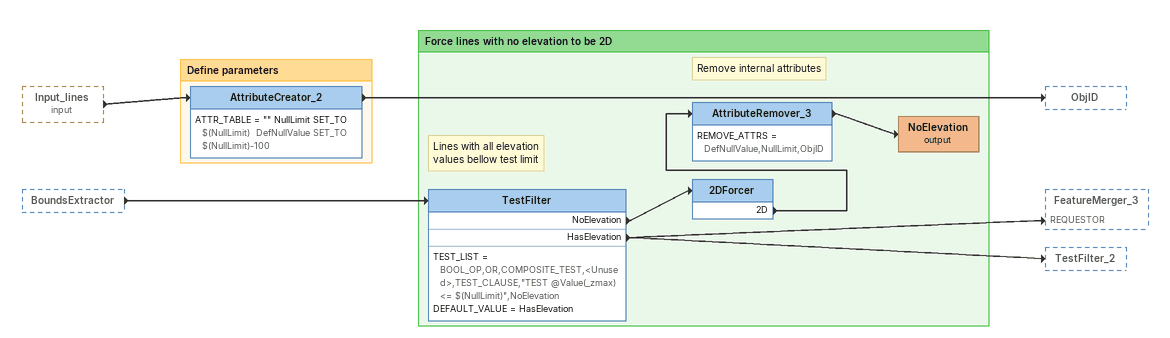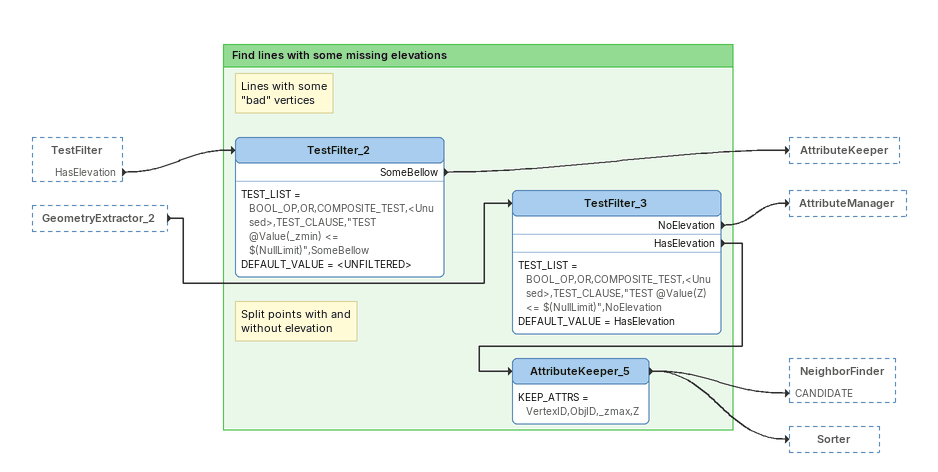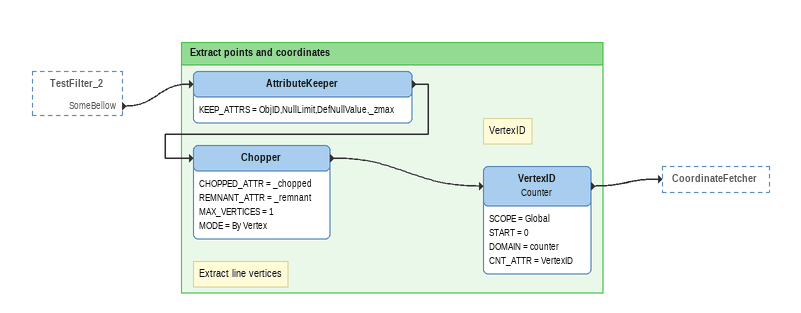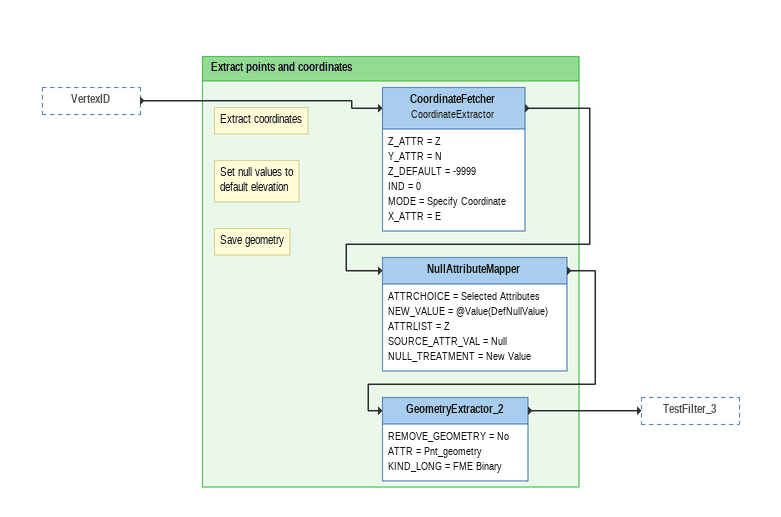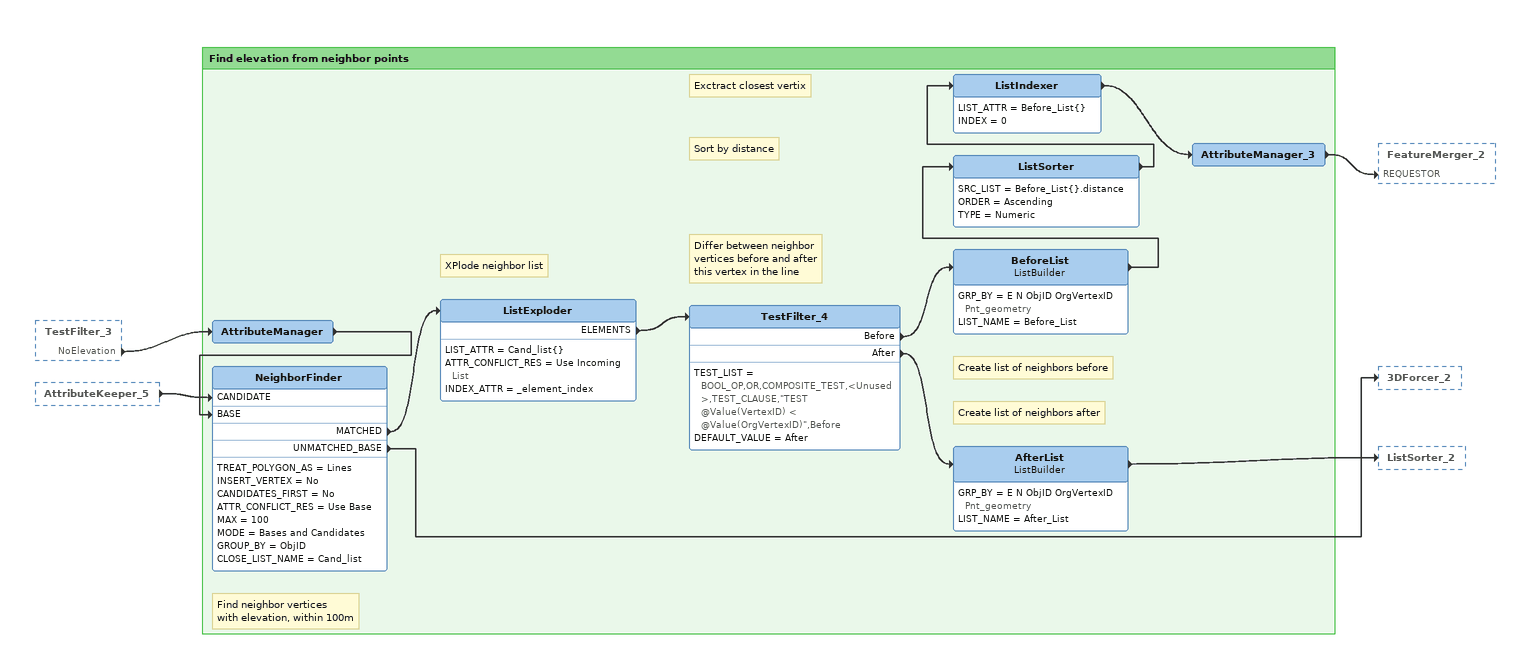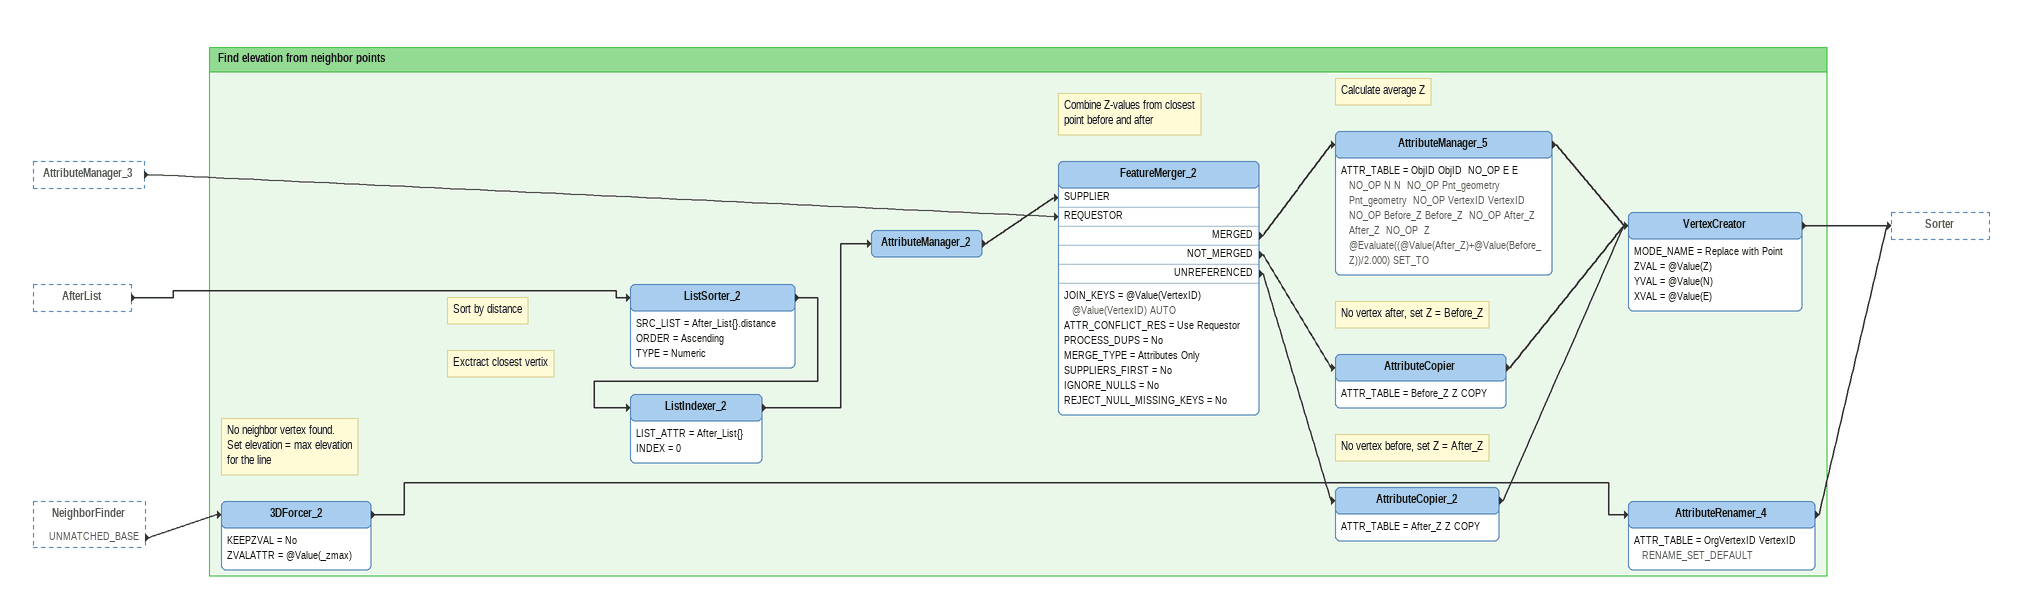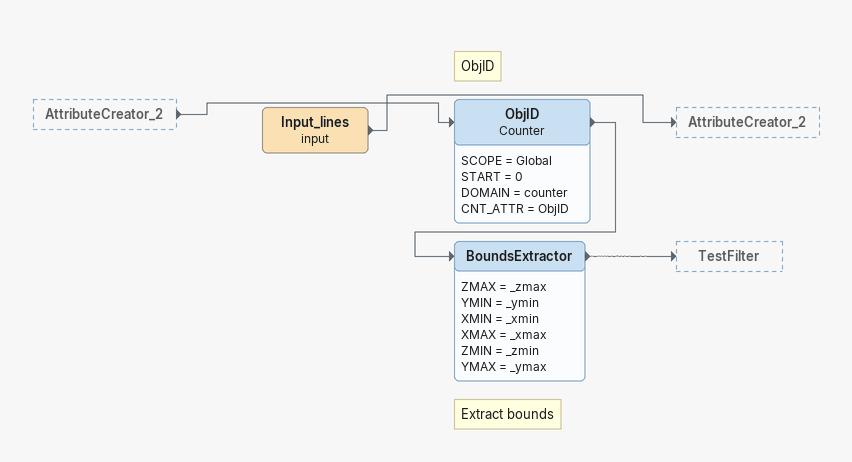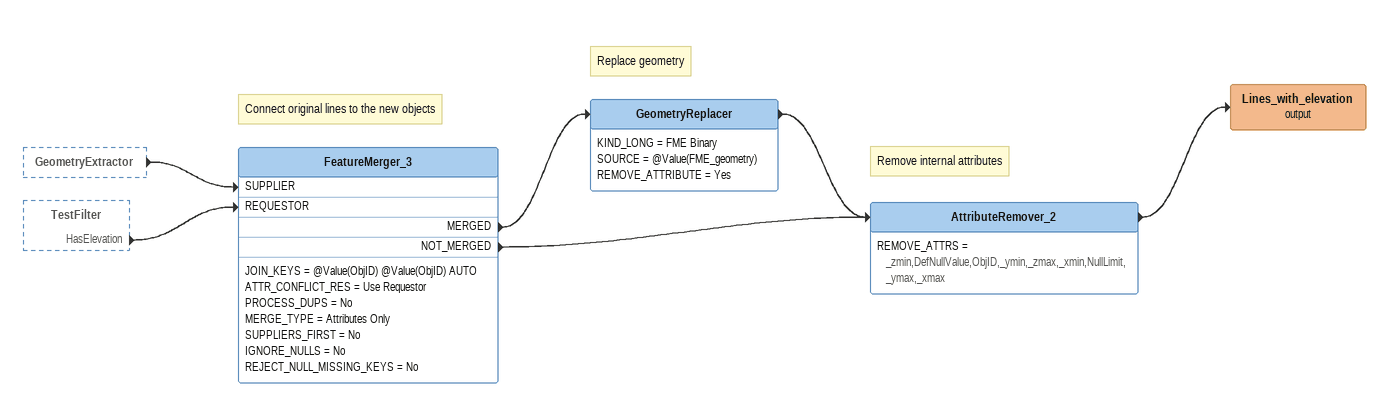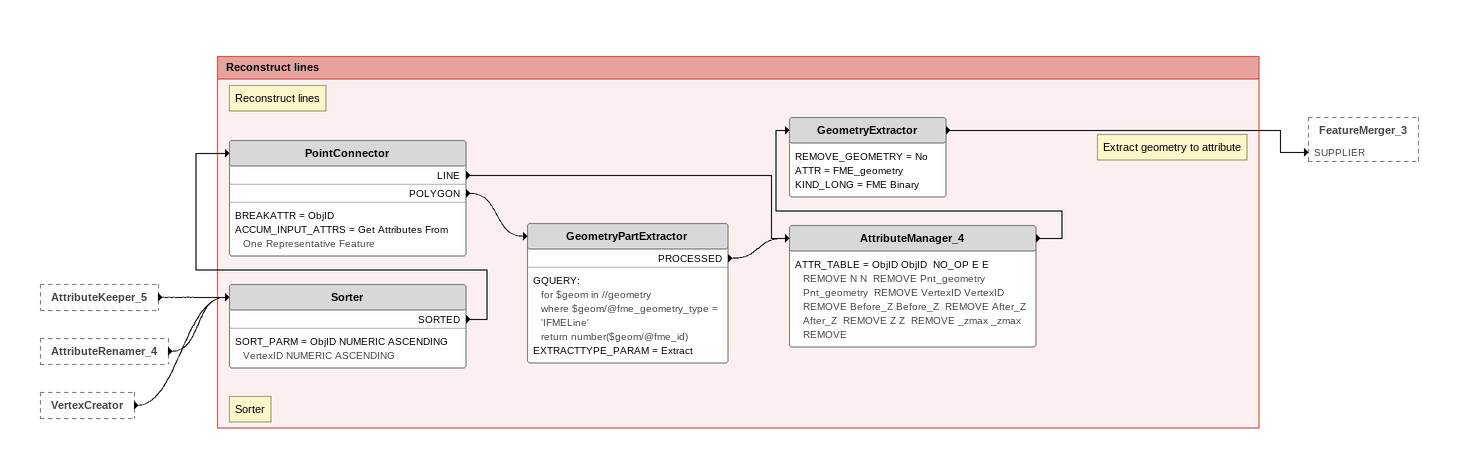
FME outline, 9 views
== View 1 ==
Input_lines (input) [outside]
    -> AttributeCreator_2
BoundsExtractor [outside]
    -> TestFilter

Bookmark: Define parameters
AttributeCreator_2
    ATTR_TABLE = "" NullLimit SET_TO $(NullLimit)  DefNullValue SET_TO $(NullLimit)-100
    -> ObjID

Bookmark: Force lines with no elevation to be 2D
Note: Lines with all elevation / values bellow test limit
TestFilter
    TEST_LIST = BOOL_OP,OR,COMPOSITE_TEST,<Unused>,TEST_CLAUSE,"TEST @Value(_zmax) <= $(NullLimit)",NoElevation
    DEFAULT_VALUE = HasElevation
    NoElevation -> 2DForcer
    HasElevation -> FeatureMerger_3 [REQUESTOR]
    HasElevation -> TestFilter_2
2DForcer
    2D -> AttributeRemover_3
Note: Remove internal attributes
AttributeRemover_3
    REMOVE_ATTRS = DefNullValue,NullLimit,ObjID
    -> NoElevation (output)
NoElevation (output)

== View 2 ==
TestFilter [outside]
    HasElevation -> TestFilter_2
GeometryExtractor_2 [outside]
    -> TestFilter_3

Bookmark: Find lines with some missing elevations
Note: Lines with some / "bad" vertices
TestFilter_2
    TEST_LIST = BOOL_OP,OR,COMPOSITE_TEST,<Unused>,TEST_CLAUSE,"TEST @Value(_zmin) <= $(NullLimit)",SomeBellow
    DEFAULT_VALUE = <UNFILTERED>
    SomeBellow -> AttributeKeeper
Note: Split points with and / without elevation
TestFilter_3
    TEST_LIST = BOOL_OP,OR,COMPOSITE_TEST,<Unused>,TEST_CLAUSE,"TEST @Value(Z) <= $(NullLimit)",NoElevation
    DEFAULT_VALUE = HasElevation
    NoElevation -> AttributeManager
    HasElevation -> AttributeKeeper_5
AttributeKeeper_5
    KEEP_ATTRS = VertexID,ObjID,_zmax,Z
    -> NeighborFinder [CANDIDATE]
    -> Sorter

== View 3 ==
TestFilter_2 [outside]
    SomeBellow -> AttributeKeeper

Bookmark: Extract points and coordinates
AttributeKeeper
    KEEP_ATTRS = ObjID,NullLimit,DefNullValue,_zmax
    -> Chopper
Note: Extract line vertices
Chopper
    CHOPPED_ATTR = _chopped
    REMNANT_ATTR = _remnant
    MAX_VERTICES = 1
    MODE = By Vertex
    -> VertexID
Note: VertexID
VertexID: Counter
    SCOPE = Global
    START = 0
    DOMAIN = counter
    CNT_ATTR = VertexID
    -> CoordinateFetcher

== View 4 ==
VertexID [outside]
    -> CoordinateFetcher

Bookmark: Extract points and coordinates
Note: Extract coordinates
CoordinateFetcher: CoordinateExtractor
    Z_ATTR = Z
    Y_ATTR = N
    Z_DEFAULT = -9999
    IND = 0
    MODE = Specify Coordinate
    X_ATTR = E
    -> NullAttributeMapper
Note: Set null values to / default elevation
NullAttributeMapper
    ATTRCHOICE = Selected Attributes
    NEW_VALUE = @Value(DefNullValue)
    ATTRLIST = Z
    SOURCE_ATTR_VAL = Null
    NULL_TREATMENT = New Value
    -> GeometryExtractor_2
Note: Save geometry
GeometryExtractor_2
    REMOVE_GEOMETRY = No
    ATTR = Pnt_geometry
    KIND_LONG = FME Binary
    -> TestFilter_3

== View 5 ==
TestFilter_3 [outside]
    NoElevation -> AttributeManager
AttributeKeeper_5 [outside]
    -> NeighborFinder [CANDIDATE]

Bookmark: Find elevation from neighbor points
AttributeManager
    -> NeighborFinder [BASE]
Note: Find neighbor vertices / with elevation, within 100m
NeighborFinder
    TREAT_POLYGON_AS = Lines
    INSERT_VERTEX = No
    CANDIDATES_FIRST = No
    ATTR_CONFLICT_RES = Use Base
    MAX = 100
    MODE = Bases and Candidates
    GROUP_BY = ObjID
    CLOSE_LIST_NAME = Cand_list
    MATCHED -> ListExploder
    UNMATCHED_BASE -> 3DForcer_2
Note: XPlode neighbor list
ListExploder
    LIST_ATTR = Cand_list{}
    ATTR_CONFLICT_RES = Use Incoming List
    INDEX_ATTR = _element_index
    ELEMENTS -> TestFilter_4
Note: Differ between neighbor / vertices before and after / this vertex in the line
TestFilter_4
    TEST_LIST = BOOL_OP,OR,COMPOSITE_TEST,<Unused>,TEST_CLAUSE,"TEST @Value(VertexID) < @Value(OrgVertexID)",Before
    DEFAULT_VALUE = After
    Before -> BeforeList
    After -> AfterList
Note: Create list of neighbors before
BeforeList: ListBuilder
    GRP_BY = E N ObjID OrgVertexID Pnt_geometry
    LIST_NAME = Before_List
    -> ListSorter
Note: Sort by distance
ListSorter
    SRC_LIST = Before_List{}.distance
    ORDER = Ascending
    TYPE = Numeric
    -> ListIndexer
Note: Exctract closest vertix
ListIndexer
    LIST_ATTR = Before_List{}
    INDEX = 0
    -> AttributeManager_3
AttributeManager_3
    -> FeatureMerger_2 [REQUESTOR]
Note: Create list of neighbors after
AfterList: ListBuilder
    GRP_BY = E N ObjID OrgVertexID Pnt_geometry
    LIST_NAME = After_List
    -> ListSorter_2

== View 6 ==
AttributeManager_3 [outside]
    -> FeatureMerger_2 [REQUESTOR]
AfterList [outside]
    -> ListSorter_2
NeighborFinder [outside]
    UNMATCHED_BASE -> 3DForcer_2

Bookmark: Find elevation from neighbor points
Note: Sort by distance
ListSorter_2
    SRC_LIST = After_List{}.distance
    ORDER = Ascending
    TYPE = Numeric
    -> ListIndexer_2
Note: Exctract closest vertix
ListIndexer_2
    LIST_ATTR = After_List{}
    INDEX = 0
    -> AttributeManager_2
AttributeManager_2
    -> FeatureMerger_2 [SUPPLIER]
Note: Combine Z-values from closest / point before and after
FeatureMerger_2
    JOIN_KEYS = @Value(VertexID) @Value(VertexID) AUTO
    ATTR_CONFLICT_RES = Use Requestor
    PROCESS_DUPS = No
    MERGE_TYPE = Attributes Only
    SUPPLIERS_FIRST = No
    IGNORE_NULLS = No
    REJECT_NULL_MISSING_KEYS = No
    MERGED -> AttributeManager_5
    NOT_MERGED -> AttributeCopier
    UNREFERENCED -> AttributeCopier_2
Note: Calculate average Z
AttributeManager_5
    ATTR_TABLE = ObjID ObjID  NO_OP E E  NO_OP N N  NO_OP Pnt_geometry Pnt_geometry  NO_OP VertexID VertexID  NO_OP Before_Z Before_Z  NO_OP After_Z After_Z  NO_OP  Z @Evaluate((@Value(After_Z)+@Value(Before_Z))/2.000) SET_TO
    -> VertexCreator
Note: No vertex after, set Z = Before_Z
AttributeCopier
    ATTR_TABLE = Before_Z Z COPY
    -> VertexCreator
Note: No vertex before, set Z = After_Z
AttributeCopier_2
    ATTR_TABLE = After_Z Z COPY
    -> VertexCreator
VertexCreator
    MODE_NAME = Replace with Point
    ZVAL = @Value(Z)
    YVAL = @Value(N)
    XVAL = @Value(E)
    -> Sorter
Note: No neighbor vertex found. / Set elevation = max elevation / for the line
3DForcer_2
    KEEPZVAL = No
    ZVALATTR = @Value(_zmax)
    -> AttributeRenamer_4
AttributeRenamer_4
    ATTR_TABLE = OrgVertexID VertexID RENAME_SET_DEFAULT
    -> Sorter

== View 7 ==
AttributeCreator_2 [outside]
    -> ObjID
Input_lines (input)
    -> AttributeCreator_2
Note: ObjID
ObjID: Counter
    SCOPE = Global
    START = 0
    DOMAIN = counter
    CNT_ATTR = ObjID
    -> BoundsExtractor
Note: Extract bounds
BoundsExtractor
    ZMAX = _zmax
    YMIN = _ymin
    XMIN = _xmin
    XMAX = _xmax
    ZMIN = _zmin
    YMAX = _ymax
    -> TestFilter

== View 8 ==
GeometryExtractor [outside]
    -> FeatureMerger_3 [SUPPLIER]
TestFilter [outside]
    HasElevation -> FeatureMerger_3 [REQUESTOR]
Note: Connect original lines to the new objects
FeatureMerger_3
    JOIN_KEYS = @Value(ObjID) @Value(ObjID) AUTO
    ATTR_CONFLICT_RES = Use Requestor
    PROCESS_DUPS = No
    MERGE_TYPE = Attributes Only
    SUPPLIERS_FIRST = No
    IGNORE_NULLS = No
    REJECT_NULL_MISSING_KEYS = No
    MERGED -> GeometryReplacer
    NOT_MERGED -> AttributeRemover_2
Note: Replace geometry
GeometryReplacer
    KIND_LONG = FME Binary
    SOURCE = @Value(FME_geometry)
    REMOVE_ATTRIBUTE = Yes
    -> AttributeRemover_2
Note: Remove internal attributes
AttributeRemover_2
    REMOVE_ATTRS = _zmin,DefNullValue,ObjID,_ymin,_zmax,_xmin,NullLimit,_ymax,_xmax
    -> Lines_with_elevation (output)
Lines_with_elevation (output)

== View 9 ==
AttributeKeeper_5 [outside]
    -> Sorter
AttributeRenamer_4 [outside]
    -> Sorter
VertexCreator [outside]
    -> Sorter

Bookmark: Reconstruct lines
Note: Sorter
Sorter
    SORT_PARM = ObjID NUMERIC ASCENDING VertexID NUMERIC ASCENDING
    SORTED -> PointConnector
Note: Reconstruct lines
PointConnector
    BREAKATTR = ObjID
    ACCUM_INPUT_ATTRS = Get Attributes From One Representative Feature
    LINE -> AttributeManager_4
    POLYGON -> GeometryPartExtractor
GeometryPartExtractor
    GQUERY:
      for $geom in //geometry
      where $geom/@fme_geometry_type = 'IFMELine'
      return number($geom/@fme_id)
    EXTRACTTYPE_PARAM = Extract
    PROCESSED -> AttributeManager_4
AttributeManager_4
    ATTR_TABLE = ObjID ObjID  NO_OP E E  REMOVE N N  REMOVE Pnt_geometry Pnt_geometry  REMOVE VertexID VertexID  REMOVE Before_Z Before_Z  REMOVE After_Z After_Z  REMOVE Z Z  REMOVE _zmax _zmax  REMOVE
    -> GeometryExtractor
Note: Extract geometry to attribute
GeometryExtractor
    REMOVE_GEOMETRY = No
    ATTR = FME_geometry
    KIND_LONG = FME Binary
    -> FeatureMerger_3 [SUPPLIER]
